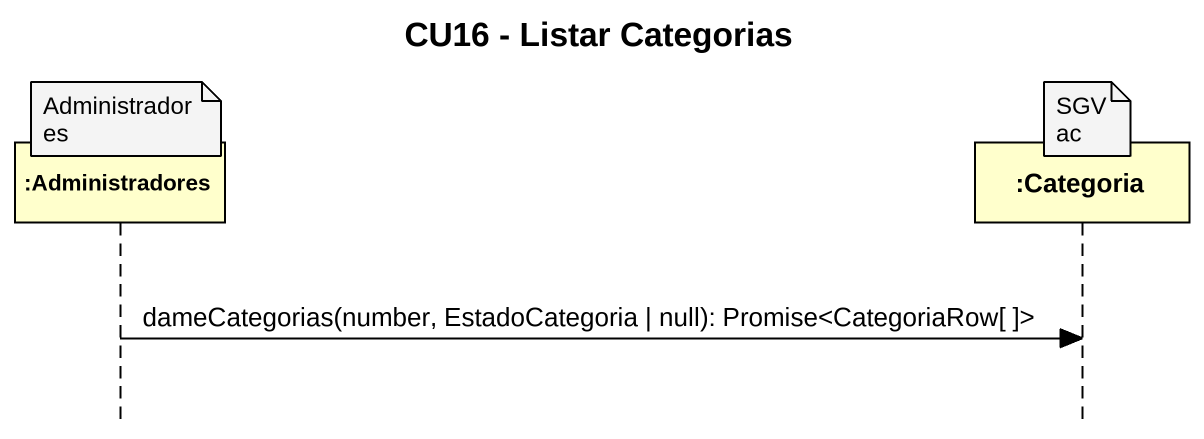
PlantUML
@startuml
title CU16 - Listar Categorias
hide footbox
participant ":Administradores" as Administradores
participant ":Categoria" as Categoria

note over Administradores : Administradores
note over Categoria : SGVac
Administradores -> Categoria : dameCategorias(number, EstadoCategoria | null): Promise<CategoriaRow[ ]>
@enduml
